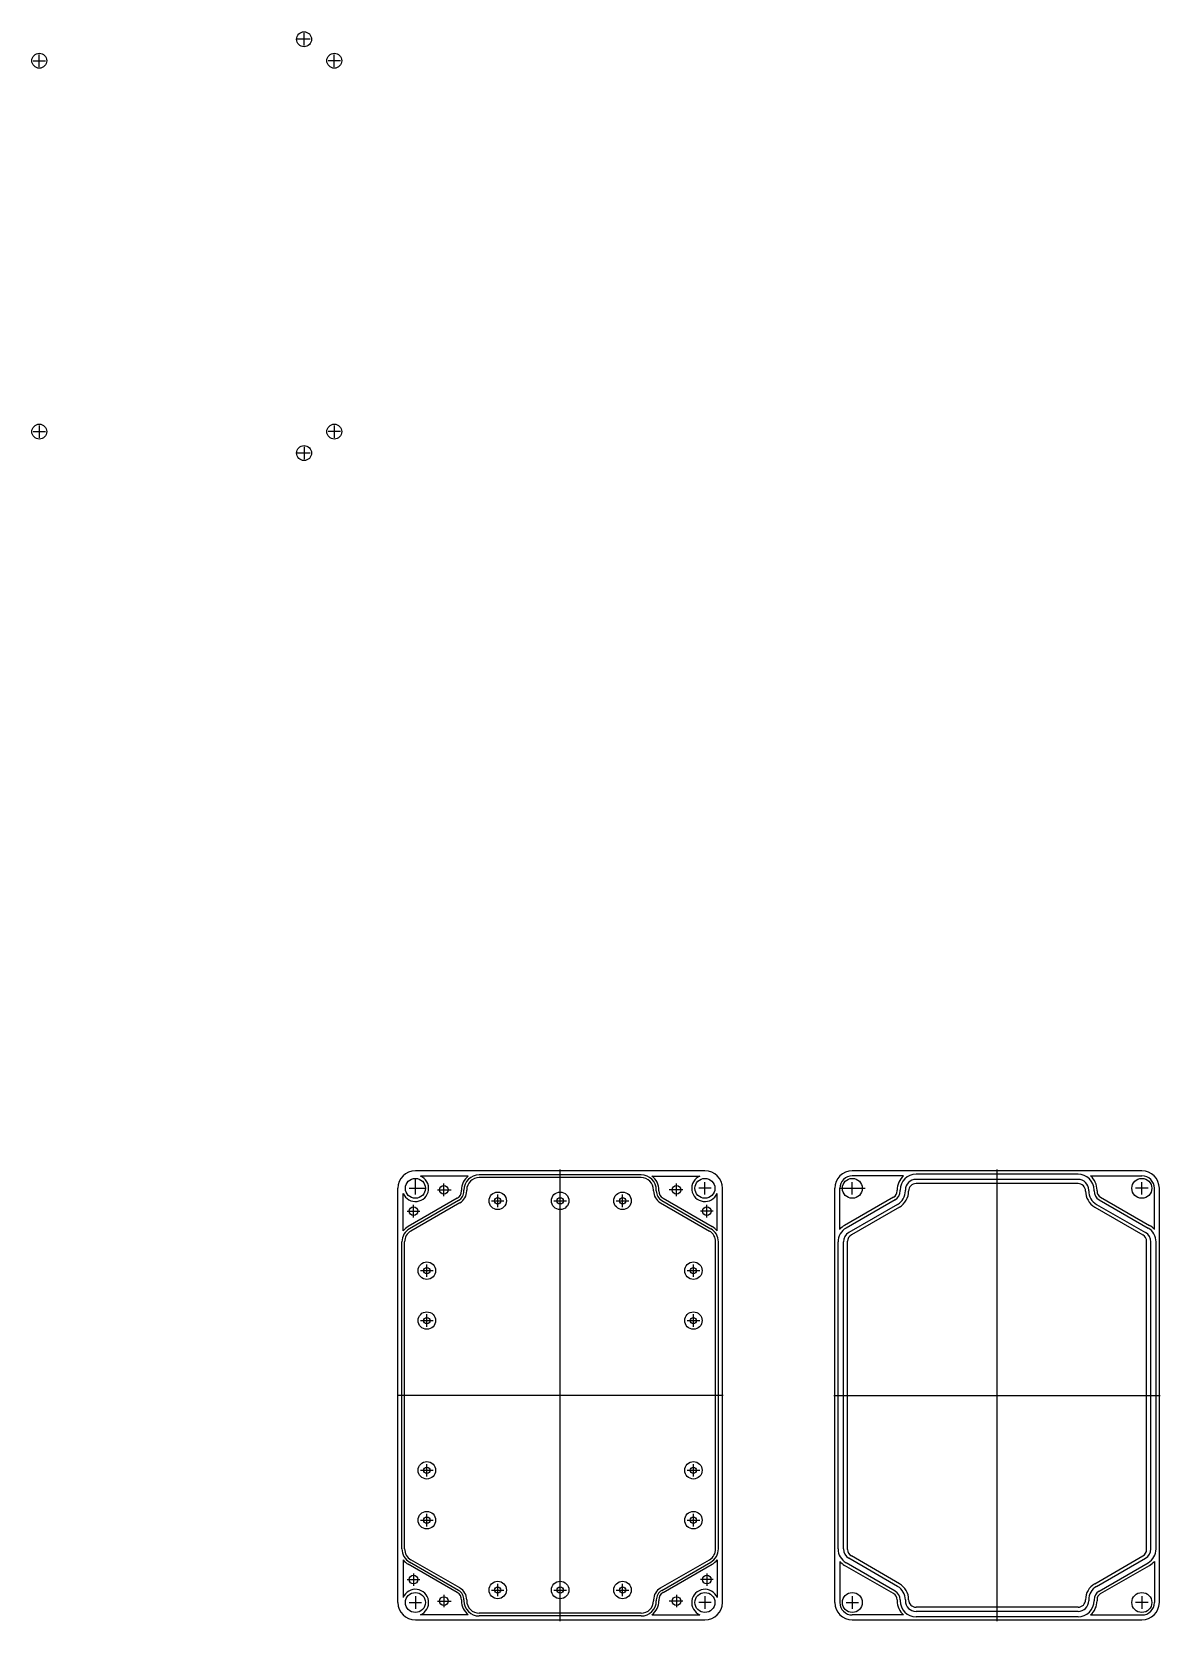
# Model space of a CAD drawing. Header units: millimetres. Extents: x 791 to 1243, y 354 to 991.
import ezdxf

# ---------------------------------------------------------------- set-up
doc = ezdxf.new("R2010")
doc.units = ezdxf.units.MM

msp = doc.modelspace()

# ---------------------------------------------------------------- linework, layer by layer
for p, q in [((902.52, 987.78), (897.02, 987.78)), ((900.02, 985.28), (900.02, 990.28)), ((793.95, 976.7), (793.95, 981.7)), ((912.14, 976.7), (912.14, 981.7)), ((791.45, 979.2), (796.45, 979.2)), ((914.64, 979.2), (909.64, 979.2)), ((791.45, 830.53), (796.45, 830.53)), ((793.95, 833.03), (793.95, 828.03)), ((914.64, 830.53), (909.64, 830.53)), ((912.14, 833.03), (912.14, 828.03)), ((902.52, 821.95), (897.02, 821.95)), ((900.02, 824.45), (900.02, 819.45)), ((1060.63, 534.26), (944.63, 534.26)), ((944.63, 524.76), (944.63, 531.26)), ((965.83, 532.16), (946.65, 532.16)), ((956, 524.18), (956, 529.18)), ((1035.06, 532.66), (970.2, 532.66)), ((1035.06, 531.56), (970.2, 531.56)), ((1002.63, 353.76), (1002.63, 534.76)), ((1039.43, 532.16), (1058.61, 532.16)), ((1049.26, 524.18), (1049.26, 529.18)), ((1060.63, 524.76), (1060.63, 529.76)), ((1235.69, 534.26), (1119.69, 534.26)), ((1140.23, 532.26), (1119.69, 532.26)), ((1119.69, 524.76), (1119.69, 529.76)), ((1210.12, 532.96), (1145.25, 532.96)), ((1210.12, 530.86), (1145.25, 530.86)), ((1210.12, 529.16), (1145.25, 529.16)), ((1215.15, 532.26), (1235.69, 532.26)), ((1235.69, 524.76), (1235.69, 529.76)), ((937.63, 361.26), (937.63, 527.26)), ((939.73, 510.16), (939.73, 525.24)), ((961.4, 523.27), (941.78, 511.94)), ((942.13, 527.26), (948.63, 527.26)), ((961.9, 522.4), (942.28, 511.08)), ((953.5, 526.68), (959, 526.68)), ((963.1, 526.21), (963.1, 526.56)), ((964.1, 526.21), (964.1, 526.56)), ((965.2, 526.21), (965.2, 526.56)), ((977.63, 519.76), (977.63, 524.76)), ((1002.63, 519.76), (1002.63, 524.76)), ((1027.63, 519.76), (1027.63, 524.76)), ((1040.06, 526.21), (1040.06, 526.56)), ((1041.16, 526.21), (1041.16, 526.56)), ((1042.16, 526.21), (1042.16, 526.56)), ((1043.36, 522.4), (1062.98, 511.08)), ((1043.86, 523.27), (1063.48, 511.94)), ((1051.76, 526.68), (1046.26, 526.68)), ((1063.13, 527.26), (1058.13, 527.26)), ((1065.53, 510.16), (1065.53, 525.24)), ((1067.63, 361.26), (1067.63, 527.26)), ((1112.69, 361.26), (1112.69, 527.26)), ((1114.69, 510.82), (1114.69, 527.26)), ((1114.69, 527.26), (1124.89, 527.26)), ((1136.2, 523.7), (1116.59, 512.38)), ((1136.8, 522.66), (1117.19, 511.34)), ((1137.65, 526.21), (1137.65, 526.56)), ((1138.85, 526.21), (1138.85, 526.56)), ((1140.95, 526.21), (1140.95, 526.56)), ((1142.25, 526.16), (1142.25, 526.16)), ((1213.12, 526.16), (1213.12, 526.16)), ((1214.42, 526.21), (1214.42, 526.56)), ((1216.52, 526.21), (1216.52, 526.56)), ((1217.72, 526.21), (1217.72, 526.56)), ((1218.57, 522.66), (1238.19, 511.34)), ((1219.17, 523.7), (1238.79, 512.38)), ((1238.19, 527.26), (1233.19, 527.26)), ((1240.69, 510.82), (1240.69, 527.26)), ((1242.69, 361.26), (1242.69, 527.26)), ((941.39, 518.1), (946.39, 518.1)), ((962.45, 521.45), (942.83, 510.13)), ((943.89, 515.6), (943.89, 520.6)), ((975.13, 522.26), (980.13, 522.26)), ((1000.13, 522.26), (1005.13, 522.26)), ((1025.13, 522.26), (1030.13, 522.26)), ((1042.81, 521.45), (1062.43, 510.13)), ((1063.88, 518.1), (1058.88, 518.1)), ((1061.38, 515.6), (1061.38, 520.6)), ((1137.85, 520.84), (1118.24, 509.52)), ((1138.55, 519.75), (1119.29, 508.62)), ((1216.82, 519.75), (1236.09, 508.62)), ((1217.52, 520.84), (1237.14, 509.52)), ((939.23, 382.73), (939.23, 505.8)), ((940.33, 382.73), (940.33, 505.8)), ((1064.93, 382.73), (1064.93, 505.8)), ((1066.03, 382.73), (1066.03, 505.8)), ((1113.99, 382.73), (1113.99, 505.8)), ((1116.09, 382.73), (1116.09, 505.8)), ((1117.79, 382.5), (1117.79, 506.03)), ((1237.59, 382.5), (1237.59, 506.03)), ((1239.29, 382.73), (1239.29, 505.8)), ((1241.39, 382.73), (1241.39, 505.8)), ((946.73, 494.26), (951.73, 494.26)), ((949.23, 491.76), (949.23, 496.76)), ((1053.53, 494.26), (1058.53, 494.26)), ((1056.03, 491.76), (1056.03, 496.76)), ((946.73, 474.26), (951.73, 474.26)), ((949.23, 471.76), (949.23, 476.76)), ((1053.53, 474.26), (1058.53, 474.26)), ((1056.03, 471.76), (1056.03, 476.76)), ((1067.98, 444.26), (937.28, 444.26)), ((1112.34, 444.26), (1243.04, 444.26)), ((946.73, 414.26), (951.73, 414.26)), ((949.23, 411.76), (949.23, 416.76)), ((1053.53, 414.26), (1058.53, 414.26)), ((1056.03, 411.76), (1056.03, 416.76)), ((949.23, 391.76), (949.23, 396.76)), ((1056.03, 391.76), (1056.03, 396.76)), ((946.73, 394.26), (951.73, 394.26)), ((1053.53, 394.26), (1058.53, 394.26)), ((939.73, 378.37), (939.73, 363.28)), ((961.4, 365.26), (941.78, 376.58)), ((961.9, 366.12), (942.28, 377.45)), ((962.45, 367.08), (942.83, 378.4)), ((1042.81, 367.08), (1062.43, 378.4)), ((1043.36, 366.12), (1062.98, 377.45)), ((1043.86, 365.26), (1063.48, 376.58)), ((1065.53, 378.37), (1065.53, 363.28)), ((1114.69, 377.71), (1114.69, 361.26)), ((1136.2, 364.82), (1116.59, 376.15)), ((1136.8, 365.86), (1117.19, 377.19)), ((1137.85, 367.68), (1118.24, 379.01)), ((1138.55, 368.78), (1119.29, 379.9)), ((1216.82, 368.78), (1236.09, 379.9)), ((1217.52, 367.68), (1237.14, 379.01)), ((1218.57, 365.86), (1238.19, 377.19)), ((1219.17, 364.82), (1238.79, 376.15)), ((1240.69, 377.71), (1240.69, 361.26)), ((941.39, 370.43), (946.39, 370.43)), ((943.89, 372.93), (943.89, 367.93)), ((1063.88, 370.43), (1058.88, 370.43)), ((1061.38, 372.93), (1061.38, 367.93)), ((944.63, 363.76), (944.63, 358.76)), ((956, 364.35), (956, 359.35)), ((975.13, 366.26), (980.13, 366.26)), ((977.63, 363.76), (977.63, 368.76)), ((1000.13, 366.26), (1005.13, 366.26)), ((1002.63, 363.76), (1002.63, 368.76)), ((1025.13, 366.26), (1030.13, 366.26)), ((1027.63, 363.76), (1027.63, 368.76)), ((1049.26, 364.35), (1049.26, 359.35)), ((1060.63, 363.76), (1060.63, 358.76)), ((1119.69, 363.76), (1119.69, 358.76)), ((1235.69, 363.76), (1235.69, 358.76)), ((942.13, 361.26), (947.13, 361.26)), ((953.5, 361.85), (959, 361.85)), ((963.1, 362.31), (963.1, 361.96)), ((964.1, 362.31), (964.1, 361.96)), ((965.2, 362.31), (965.2, 361.96)), ((1035.06, 356.96), (970.2, 356.96)), ((1040.06, 362.31), (1040.06, 361.96)), ((1041.16, 362.31), (1041.16, 361.96)), ((1042.16, 362.31), (1042.16, 361.96)), ((1051.76, 361.85), (1046.26, 361.85)), ((1063.13, 361.26), (1058.13, 361.26)), ((1117.19, 361.26), (1122.19, 361.26)), ((1137.65, 362.31), (1137.65, 361.96)), ((1138.85, 362.31), (1138.85, 361.96)), ((1140.95, 362.31), (1140.95, 361.96)), ((1142.25, 362.37), (1142.25, 362.36)), ((1210.12, 359.36), (1145.25, 359.36)), ((1210.12, 357.66), (1145.25, 357.66)), ((1213.12, 362.37), (1213.12, 362.36)), ((1214.42, 362.31), (1214.42, 361.96)), ((1216.52, 362.31), (1216.52, 361.96)), ((1217.72, 362.31), (1217.72, 361.96)), ((1238.19, 361.26), (1233.19, 361.26)), ((944.63, 354.26), (1060.63, 354.26)), ((965.83, 356.36), (946.65, 356.36)), ((1035.06, 355.86), (970.2, 355.86)), ((1039.43, 356.36), (1058.61, 356.36)), ((1140.23, 356.26), (1119.69, 356.26)), ((1119.69, 354.26), (1235.69, 354.26)), ((1210.12, 355.56), (1145.25, 355.56)), ((1215.15, 356.26), (1235.69, 356.26))]:
    msp.add_line(p, q)
at = {"color": 7}
msp.add_line((1177.69, 353.76), (1177.69, 534.76), dxfattribs=at)
for centre, radius in [((900.02, 987.78), 3), ((793.95, 979.2), 3), ((912.14, 979.2), 3), ((793.95, 830.53), 3), ((912.14, 830.53), 3), ((900.02, 821.95), 3), ((944.63, 527.26), 4), ((1060.63, 527.26), 4), ((1119.69, 527.26), 4), ((1235.69, 527.26), 4), ((956, 526.68), 1.75), ((977.63, 522.26), 3.5), ((977.63, 522.26), 1.25), ((1002.63, 522.26), 3.5), ((1002.63, 522.26), 1.25), ((1027.63, 522.26), 3.5), ((1027.63, 522.26), 1.25), ((1049.26, 526.68), 1.75), ((943.89, 518.1), 1.75), ((1061.38, 518.1), 1.75), ((949.23, 494.26), 3.5), ((1056.03, 494.26), 3.5), ((949.23, 494.26), 1.25), ((1056.03, 494.26), 1.25), ((949.23, 474.26), 3.5), ((949.23, 474.26), 1.25), ((1056.03, 474.26), 3.5), ((1056.03, 474.26), 1.25), ((949.23, 414.26), 3.5), ((949.23, 414.26), 1.25), ((1056.03, 414.26), 3.5), ((1056.03, 414.26), 1.25), ((949.23, 394.26), 3.5), ((949.23, 394.26), 1.25), ((1056.03, 394.26), 3.5), ((1056.03, 394.26), 1.25), ((943.89, 370.43), 1.75), ((977.63, 366.26), 3.5), ((1002.63, 366.26), 3.5), ((1027.63, 366.26), 3.5), ((1061.38, 370.43), 1.75), ((944.63, 361.26), 4), ((956, 361.85), 1.75), ((977.63, 366.26), 1.25), ((1002.63, 366.26), 1.25), ((1027.63, 366.26), 1.25), ((1049.26, 361.85), 1.75), ((1060.63, 361.26), 4), ((1119.69, 361.26), 4), ((1235.69, 361.26), 4)]:
    msp.add_circle(centre, radius)
for centre, radius, start, end in [((944.63, 527.26), 7, 90, 180), ((944.63, 527.26), 5.3, 202.40267, 67.59733), ((970.2, 526.56), 7.1, 127.93279, 180), ((970.2, 526.56), 6.1, 90, 180), ((970.2, 526.56), 5, 90, 180), ((1035.06, 526.56), 6.1, 0, 90), ((1035.06, 526.56), 5, 0, 90), ((1035.06, 526.56), 7.1, 0, 52.06721), ((1060.63, 527.26), 5.3, 112.40267, 337.59733), ((1060.63, 527.26), 7, 0, 90), ((1119.69, 527.26), 7, 90, 180), ((1119.69, 527.26), 5, 90, 180), ((1145.25, 526.56), 7.6, 131.40962, 180), ((1145.25, 526.56), 6.4, 90, 180), ((1145.25, 526.56), 4.3, 90, 180), ((1145.25, 526.16), 3, 90, 180), ((1210.12, 526.56), 6.4, 0, 90), ((1210.12, 526.56), 4.3, 0, 90), ((1210.12, 526.16), 3, 360, 90), ((1210.12, 526.56), 7.6, 0, 48.59038), ((1235.69, 527.26), 7, 0, 90), ((1235.69, 527.26), 5, 360, 90), ((959.7, 526.21), 3.4, 300, 0), ((959.7, 526.21), 4.4, 300, 0), ((959.7, 526.21), 5.5, 300, 0), ((1045.56, 526.21), 5.5, 180, 240), ((1045.56, 526.21), 4.4, 180, 240), ((1045.56, 526.21), 3.4, 180, 240), ((1134.75, 526.21), 2.9, 300, 0), ((1134.75, 526.21), 4.1, 300, 0), ((1134.75, 526.21), 6.2, 300, 0), ((1134.85, 526.16), 7.4, 300, 360), ((1220.52, 526.16), 7.4, 180, 240), ((1220.62, 526.21), 6.2, 180, 240), ((1220.62, 526.21), 4.1, 180, 240), ((1220.62, 526.21), 2.9, 180, 240), ((945.33, 505.8), 6.1, 120, 180), ((945.33, 505.8), 7.1, 120, 142.06721), ((945.33, 505.8), 5, 120, 180), ((1059.93, 505.8), 5, 360, 60), ((1059.93, 505.8), 6.1, 360, 60), ((1059.93, 505.8), 7.1, 37.93279, 60), ((1120.39, 505.8), 6.4, 120, 180), ((1120.39, 505.8), 7.6, 120, 138.59038), ((1234.99, 505.8), 6.4, 360, 60), ((1234.99, 505.8), 7.6, 41.40962, 60), ((1120.39, 505.8), 4.3, 120, 180), ((1120.79, 506.03), 3, 120, 180), ((1234.59, 506.03), 3, 360, 60), ((1234.99, 505.8), 4.3, 360, 60), ((945.33, 382.73), 6.1, 180, 240), ((945.33, 382.73), 5, 180, 240), ((1059.93, 382.73), 5, 300, 360), ((1059.93, 382.73), 6.1, 300, 360), ((1120.39, 382.73), 6.4, 180, 240), ((1120.39, 382.73), 4.3, 180, 240), ((1120.79, 382.5), 3, 180, 240), ((1234.59, 382.5), 3, 300, 360), ((1234.99, 382.73), 4.3, 300, 360), ((1234.99, 382.73), 6.4, 300, 360), ((945.33, 382.73), 7.1, 217.93279, 240), ((1059.93, 382.73), 7.1, 300, 322.06721), ((1120.39, 382.73), 7.6, 221.40962, 240), ((1234.99, 382.73), 7.6, 300, 318.59038), ((944.63, 361.26), 5.3, 292.40267, 157.59733), ((959.7, 362.31), 3.4, 0, 60), ((959.7, 362.31), 4.4, 0, 60), ((959.7, 362.31), 5.5, 0, 60), ((1045.56, 362.31), 5.5, 120, 180), ((1045.56, 362.31), 4.4, 120, 180), ((1045.56, 362.31), 3.4, 120, 180), ((1060.63, 361.26), 5.3, 22.40267, 247.59733), ((1134.75, 362.31), 2.9, 0, 60), ((1134.75, 362.31), 4.1, 0, 60), ((1134.75, 362.31), 6.2, 0, 60), ((1134.85, 362.37), 7.4, 360, 60), ((1220.52, 362.37), 7.4, 120, 180), ((1220.62, 362.31), 6.2, 120, 180), ((1220.62, 362.31), 4.1, 120, 180), ((1220.62, 362.31), 2.9, 120, 180), ((944.63, 361.26), 7, 180, 270), ((970.2, 361.96), 7.1, 180, 232.06721), ((970.2, 361.96), 6.1, 180, 270), ((970.2, 361.96), 5, 180, 270), ((1035.06, 361.96), 5, 270, 0), ((1035.06, 361.96), 6.1, 270, 0), ((1035.06, 361.96), 7.1, 307.93279, 0), ((1060.63, 361.26), 7, 270, 0), ((1119.69, 361.26), 7, 180, 270), ((1119.69, 361.26), 5, 180, 270), ((1145.25, 361.96), 7.6, 180, 228.59038), ((1145.25, 361.96), 6.4, 180, 270), ((1145.25, 361.96), 4.3, 180, 270), ((1145.25, 362.36), 3, 180, 270), ((1210.12, 362.36), 3, 270, 360), ((1210.12, 361.96), 4.3, 270, 0), ((1210.12, 361.96), 6.4, 270, 0), ((1210.12, 361.96), 7.6, 311.40962, 0), ((1235.69, 361.26), 7, 270, 0), ((1235.69, 361.26), 5, 270, 0)]:
    msp.add_arc(centre, radius, start, end)

doc.saveas('drawing.dxf')
